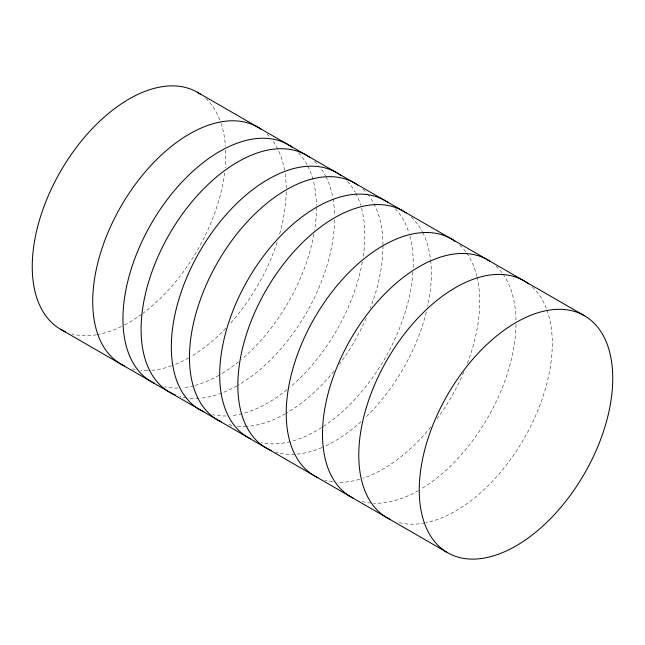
<?xml version="1.0" encoding="UTF-8"?>
<svg xmlns="http://www.w3.org/2000/svg" width="645" height="645" viewBox="0 0 645 645"><rect width="100%" height="100%" fill="white"/><g stroke="black" fill="none" stroke-linecap="round" stroke-linejoin="round"><path stroke-width="0.48" stroke-dasharray="3.23 2.42" d="M266.917 134.031A136.829 78.996 -60 0 1 269.594 136.821M273.254 141.465A136.829 78.996 -60 0 1 284.534 170.046M285.138 173.811A136.829 78.996 -60 0 1 286.219 189.84M286.203 191.791A136.829 78.996 -60 0 1 279.414 234.925M277.156 242.278A136.829 78.996 -60 0 1 229.717 324.048M225.806 328.257A136.829 78.996 -60 0 1 191.154 356.419M188.63 357.894A136.829 78.996 -60 0 1 172.376 365.522M171.481 365.852A136.829 78.996 -60 0 1 148.584 370.553M147.624 370.585A136.829 78.996 -60 0 1 141.094 370.375M135.24 369.521A136.829 78.996 -60 0 1 132.41 368.859M532.286 286.977A136.829 78.996 -60 0 1 546.67 309.181M546.992 310.06A136.829 78.996 -60 0 1 524.627 437.608A136.829 78.996 -60 0 1 425.821 522.781M424.894 522.958A136.829 78.996 -60 0 1 397.546 522.216M298.514 152.849A136.829 78.996 -60 0 1 307.391 165.314M307.834 166.168A136.829 78.996 -60 0 1 316.437 205.352M316.453 207.295A136.829 78.996 -60 0 1 314.591 230.16M313.922 234.127A136.829 78.996 -60 0 1 241.673 359.265M238.577 361.821A136.829 78.996 -60 0 1 219.703 374.866M218.865 375.35A136.829 78.996 -60 0 1 194.661 385.517M193.726 385.766A136.829 78.996 -60 0 1 182.68 387.742M177.859 388.04A136.829 78.996 -60 0 1 164.523 386.774M496.005 266.03A136.829 78.996 -60 0 1 502.455 273.319M503.035 274.125A136.829 78.996 -60 0 1 515.984 320.565M515.984 324.451A136.829 78.996 -60 0 1 420.935 489.087M418.412 490.555A136.829 78.996 -60 0 1 373.64 503.213M370.875 503.035A136.829 78.996 -60 0 1 361.264 501.27M205.755 98.459A136.829 78.996 -60 0 1 220.767 122.421M221.074 123.316A136.829 78.996 -60 0 1 225.452 146.334M225.661 150.108A136.829 78.996 -60 0 1 225.129 167.934M224.581 172.892A136.829 78.996 -60 0 1 143.19 313.099M141.626 314.252A136.829 78.996 -60 0 1 122.252 326.128M121.405 326.539A136.829 78.996 -60 0 1 97.435 334.61M96.516 334.771A136.829 78.996 -60 0 1 71.942 333.949M314.599 161.298A136.829 78.996 -60 0 1 318.606 165.483M321.629 169.393A136.829 78.996 -60 0 1 325.531 175.787M325.975 176.641A136.829 78.996 -60 0 1 332.909 197.975M333.07 198.902A136.829 78.996 -60 0 1 334.578 215.825M334.578 219.719A136.829 78.996 -60 0 1 237.844 385.339M237.005 385.823A136.829 78.996 -60 0 1 222.533 392.773M221.638 393.119A136.829 78.996 -60 0 1 200.821 398.215M198.878 398.376A136.829 78.996 -60 0 1 187.493 398.094M186.51 397.957A136.829 78.996 -60 0 1 179.858 396.53M347.55 181.479A136.829 78.996 -60 0 1 355.314 192.404M355.766 193.242A136.829 78.996 -60 0 1 360.732 205.433M361.531 208.214A136.829 78.996 -60 0 1 362.966 258.089M362.297 262.055A136.829 78.996 -60 0 1 290.048 387.194M286.952 389.757A136.829 78.996 -60 0 1 243.036 413.445M242.101 413.695A136.829 78.996 -60 0 1 231.055 415.67M226.234 415.969A136.829 78.996 -60 0 1 212.898 414.703M362.974 189.227A136.829 78.996 -60 0 1 366.981 193.411M367.61 194.161A136.829 78.996 -60 0 1 373.455 202.877M373.906 203.715A136.829 78.996 -60 0 1 382.969 244.721M382.969 245.697A136.829 78.996 -60 0 1 370.359 308.133M366.271 318.082A136.829 78.996 -60 0 1 339.383 364.199M333.981 371.133A136.829 78.996 -60 0 1 286.219 413.268M285.38 413.751A136.829 78.996 -60 0 1 247.253 426.305M246.293 426.369A136.829 78.996 -60 0 1 235.868 426.022M231.99 425.378A136.829 78.996 -60 0 1 228.233 424.458M395.264 208.706A136.829 78.996 -60 0 1 409.107 233.361M409.906 236.143A136.829 78.996 -60 0 1 413.114 268.07M412.905 272.093A136.829 78.996 -60 0 1 322.363 427.111M321.516 427.651A136.829 78.996 -60 0 1 291.411 441.374M290.476 441.623A136.829 78.996 -60 0 1 261.273 442.631M411.349 217.155A136.829 78.996 -60 0 1 422.281 231.644M422.725 232.498A136.829 78.996 -60 0 1 430.513 259.524M430.626 260.427A136.829 78.996 -60 0 1 427.651 306.327M426.329 312.019A136.829 78.996 -60 0 1 365.336 417.662M361.071 421.653A136.829 78.996 -60 0 1 322.798 447.178M321.968 447.533A136.829 78.996 -60 0 1 275.697 452.121M459.724 245.084A136.829 78.996 -60 0 1 466.174 252.364M466.754 253.179A136.829 78.996 -60 0 1 476.873 276.302M477.09 277.189A136.829 78.996 -60 0 1 467.109 363.99M463.803 372.133A136.829 78.996 -60 0 1 436.133 420.056M430.731 426.99A136.829 78.996 -60 0 1 363.208 478.187M359.676 479.291A136.829 78.996 -60 0 1 337.359 482.267M332.618 481.879A136.829 78.996 -60 0 1 324.983 480.323"/><path stroke-width="0.97" d="M197.41 92.291L584.41 315.719A136.829 78.996 -60 0 1 541.042 527.666A136.829 78.996 -60 0 1 422.548 459.256A136.829 78.996 -60 0 1 584.41 315.719M60.59 329.281L447.59 552.709M124.388 365.933A136.829 78.996 -60 0 1 121.058 206.198A136.829 78.996 -60 0 1 261.056 129.21M390.451 519.539A136.829 78.996 -60 0 1 387.935 358.394A136.829 78.996 -60 0 1 528.65 283.929M154.623 383.388A136.829 78.996 -60 0 1 151.696 222.944A136.829 78.996 -60 0 1 292.064 147.213M353.323 498.182A136.829 78.996 -60 0 1 350.84 338.859A136.829 78.996 -60 0 1 490.055 261.346M65.645 331.796A136.829 78.996 -60 0 1 59.775 172.699A136.829 78.996 -60 0 1 200.587 94.299M175.359 394.998A136.829 78.996 -60 0 1 168.619 235.538A136.829 78.996 -60 0 1 310.205 157.686M203.852 411.712A136.829 78.996 -60 0 1 200.071 250.873A136.829 78.996 -60 0 1 341.197 175.706M221.138 421.79A136.829 78.996 -60 0 1 217.808 262.055A136.829 78.996 -60 0 1 357.806 185.075M250.526 438.834A136.829 78.996 -60 0 1 248.446 278.801A136.829 78.996 -60 0 1 388.04 202.53M271.239 450.492A136.829 78.996 -60 0 1 265.369 291.395A136.829 78.996 -60 0 1 406.181 213.003M317.888 477.647A136.829 78.996 -60 0 1 314.962 317.211A136.829 78.996 -60 0 1 455.33 241.472"/></g></svg>
